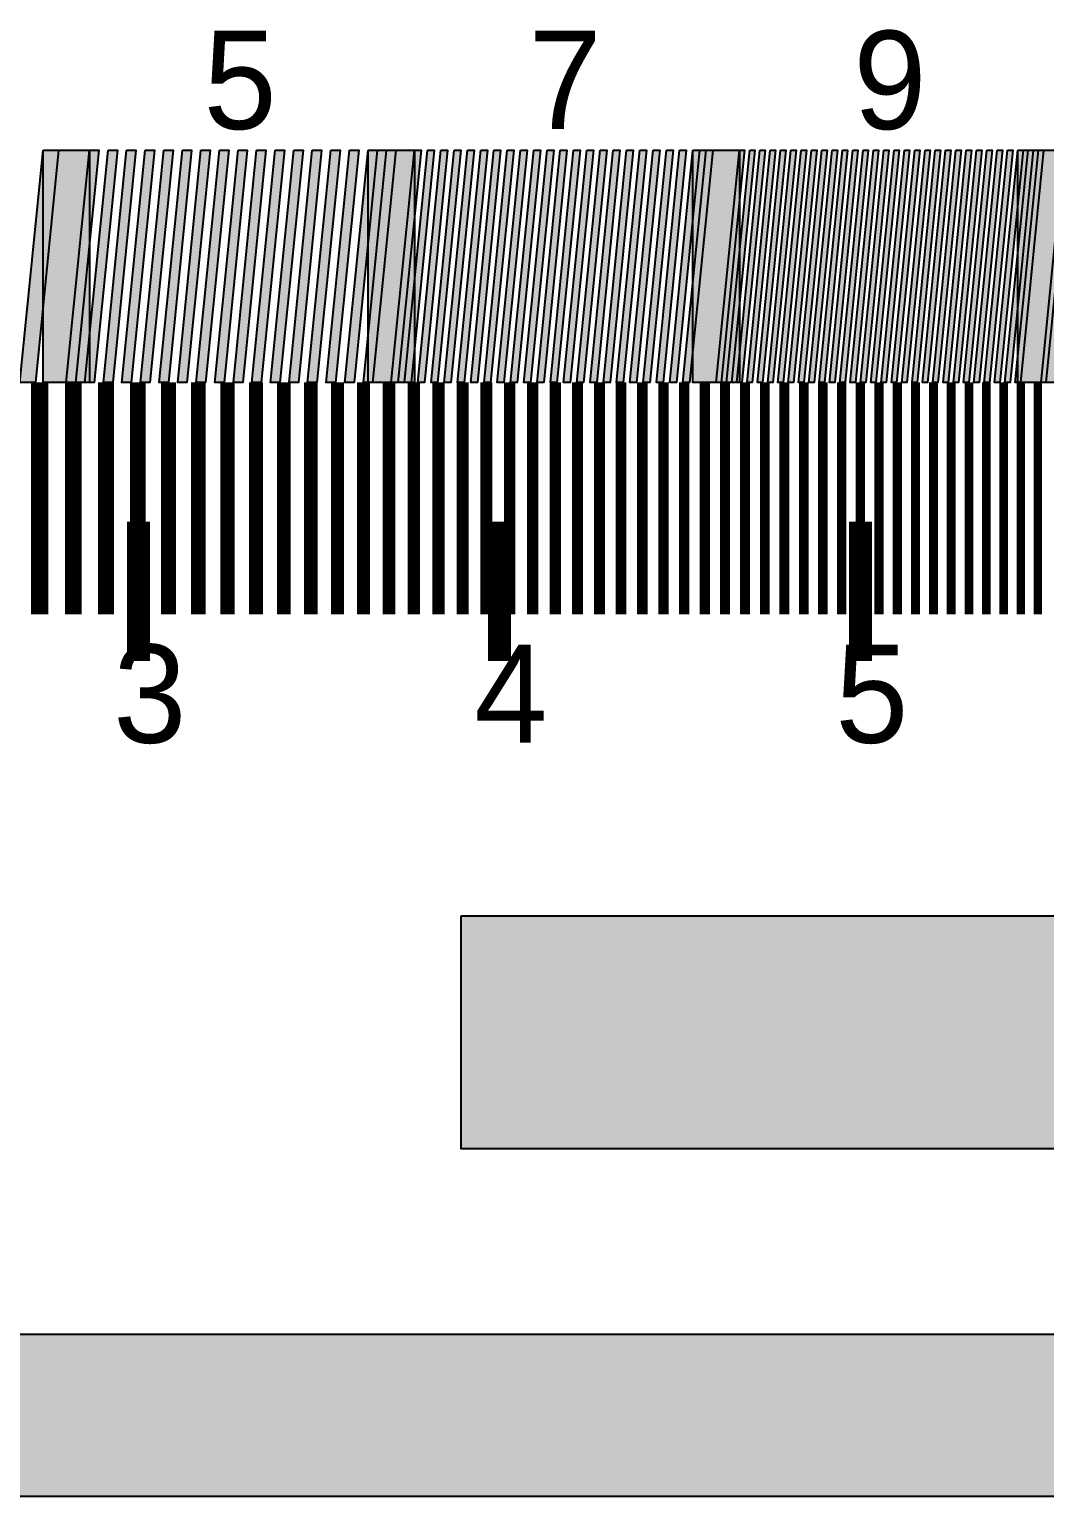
# Model space of a CAD drawing. Header units: millimetres. Extents: x 39 to 1543, y 52 to 919.
# Drawn here: x 616.8 to 791.7, y 52.2 to 305.1 of the extents above; entities that cross this region are included whole.
import ezdxf

# ---------------------------------------------------------------- set-up
doc = ezdxf.new("R2010")
doc.units = ezdxf.units.MM
for name, color, linetype in [('FRAME', 7, 'Continuous'), ('LABELS', 7, 'Continuous'), ('PERIPHERY', 7, 'Continuous')]:
    doc.layers.add(name, color=color, linetype=linetype)

msp = doc.modelspace()

# ---------------------------------------------------------------- hatches: boundary and pattern name
at = {"layer": 'FRAME', "true_color": 0x000000}
h = msp.add_hatch(color=7, dxfattribs=at)
h.dxf.hatch_style = 1
h.paths.add_polyline_path([(39.12, 80.25), (1543.12, 80.25), (1543.12, 52.25), (39.12, 52.25), (39.12, 80.25)])
at = {"layer": 'PERIPHERY', "true_color": 0x000000}
h = msp.add_hatch(color=7, dxfattribs=at)
h.dxf.hatch_style = 1
h.paths.add_polyline_path([(619.12, 284.25), (621.79, 284.25), (617.79, 244.25), (615.12, 244.25), (619.12, 284.25)])
h = msp.add_hatch(color=7, dxfattribs=at)
h.dxf.hatch_style = 1
h.paths.add_polyline_path([(619.12, 284.25), (627.12, 284.25), (627.12, 244.25), (619.12, 244.25), (619.12, 284.25)])
h = msp.add_hatch(color=7, dxfattribs=at)
h.dxf.hatch_style = 1
h.paths.add_polyline_path([(627.12, 284.25), (628.72, 284.25), (624.72, 244.25), (623.12, 244.25), (627.12, 284.25)])
h = msp.add_hatch(color=7, dxfattribs=at)
h.dxf.hatch_style = 1
h.paths.add_polyline_path([(630.32, 284.25), (631.92, 284.25), (627.92, 244.25), (626.32, 244.25), (630.32, 284.25)])
h = msp.add_hatch(color=7, dxfattribs=at)
h.dxf.hatch_style = 1
h.paths.add_polyline_path([(633.52, 284.25), (635.12, 284.25), (631.12, 244.25), (629.52, 244.25), (633.52, 284.25)])
h = msp.add_hatch(color=7, dxfattribs=at)
h.dxf.hatch_style = 1
h.paths.add_polyline_path([(636.72, 284.25), (638.32, 284.25), (634.32, 244.25), (632.72, 244.25), (636.72, 284.25)])
h = msp.add_hatch(color=7, dxfattribs=at)
h.dxf.hatch_style = 1
h.paths.add_polyline_path([(639.92, 284.25), (641.52, 284.25), (637.52, 244.25), (635.92, 244.25), (639.92, 284.25)])
h = msp.add_hatch(color=7, dxfattribs=at)
h.dxf.hatch_style = 1
h.paths.add_polyline_path([(643.12, 284.25), (644.72, 284.25), (640.72, 244.25), (639.12, 244.25), (643.12, 284.25)])
h = msp.add_hatch(color=7, dxfattribs=at)
h.dxf.hatch_style = 1
h.paths.add_polyline_path([(646.32, 284.25), (647.92, 284.25), (643.92, 244.25), (642.32, 244.25), (646.32, 284.25)])
h = msp.add_hatch(color=7, dxfattribs=at)
h.dxf.hatch_style = 1
h.paths.add_polyline_path([(649.52, 284.25), (651.12, 284.25), (647.12, 244.25), (645.52, 244.25), (649.52, 284.25)])
h = msp.add_hatch(color=7, dxfattribs=at)
h.dxf.hatch_style = 1
h.paths.add_polyline_path([(652.72, 284.25), (654.32, 284.25), (650.32, 244.25), (648.72, 244.25), (652.72, 284.25)])
h = msp.add_hatch(color=7, dxfattribs=at)
h.dxf.hatch_style = 1
h.paths.add_polyline_path([(655.92, 284.25), (657.52, 284.25), (653.52, 244.25), (651.92, 244.25), (655.92, 284.25)])
h = msp.add_hatch(color=7, dxfattribs=at)
h.dxf.hatch_style = 1
h.paths.add_polyline_path([(659.12, 284.25), (660.72, 284.25), (656.72, 244.25), (655.12, 244.25), (659.12, 284.25)])
h = msp.add_hatch(color=7, dxfattribs=at)
h.dxf.hatch_style = 1
h.paths.add_polyline_path([(662.32, 284.25), (663.92, 284.25), (659.92, 244.25), (658.32, 244.25), (662.32, 284.25)])
h = msp.add_hatch(color=7, dxfattribs=at)
h.dxf.hatch_style = 1
h.paths.add_polyline_path([(665.52, 284.25), (667.12, 284.25), (663.12, 244.25), (661.52, 244.25), (665.52, 284.25)])
h = msp.add_hatch(color=7, dxfattribs=at)
h.dxf.hatch_style = 1
h.paths.add_polyline_path([(668.72, 284.25), (670.32, 284.25), (666.32, 244.25), (664.72, 244.25), (668.72, 284.25)])
h = msp.add_hatch(color=7, dxfattribs=at)
h.dxf.hatch_style = 1
h.paths.add_polyline_path([(671.92, 284.25), (673.52, 284.25), (669.52, 244.25), (667.92, 244.25), (671.92, 284.25)])
h = msp.add_hatch(color=7, dxfattribs=at)
h.dxf.hatch_style = 1
h.paths.add_polyline_path([(675.12, 284.25), (676.72, 284.25), (672.72, 244.25), (671.12, 244.25), (675.12, 284.25)])
h = msp.add_hatch(color=7, dxfattribs=at)
h.dxf.hatch_style = 1
h.paths.add_polyline_path([(678.32, 284.25), (679.92, 284.25), (675.92, 244.25), (674.32, 244.25), (678.32, 284.25)])
h = msp.add_hatch(color=7, dxfattribs=at)
h.dxf.hatch_style = 1
h.paths.add_polyline_path([(675.12, 284.25), (683.12, 284.25), (683.12, 244.25), (675.12, 244.25), (675.12, 284.25)])
h = msp.add_hatch(color=7, dxfattribs=at)
h.dxf.hatch_style = 1
h.paths.add_polyline_path([(683.12, 284.25), (684.26, 284.25), (680.26, 244.25), (679.12, 244.25), (683.12, 284.25)])
h = msp.add_hatch(color=7, dxfattribs=at)
h.dxf.hatch_style = 1
h.paths.add_polyline_path([(685.4, 284.25), (686.55, 284.25), (682.55, 244.25), (681.4, 244.25), (685.4, 284.25)])
h = msp.add_hatch(color=7, dxfattribs=at)
h.dxf.hatch_style = 1
h.paths.add_polyline_path([(687.69, 284.25), (688.83, 284.25), (684.83, 244.25), (683.69, 244.25), (687.69, 284.25)])
h = msp.add_hatch(color=7, dxfattribs=at)
h.dxf.hatch_style = 1
h.paths.add_polyline_path([(689.98, 284.25), (691.12, 284.25), (687.12, 244.25), (685.98, 244.25), (689.98, 284.25)])
h = msp.add_hatch(color=7, dxfattribs=at)
h.dxf.hatch_style = 1
h.paths.add_polyline_path([(692.26, 284.25), (693.41, 284.25), (689.41, 244.25), (688.26, 244.25), (692.26, 284.25)])
h = msp.add_hatch(color=7, dxfattribs=at)
h.dxf.hatch_style = 1
h.paths.add_polyline_path([(694.55, 284.25), (695.69, 284.25), (691.69, 244.25), (690.55, 244.25), (694.55, 284.25)])
h = msp.add_hatch(color=7, dxfattribs=at)
h.dxf.hatch_style = 1
h.paths.add_polyline_path([(696.83, 284.25), (697.98, 284.25), (693.98, 244.25), (692.83, 244.25), (696.83, 284.25)])
h = msp.add_hatch(color=7, dxfattribs=at)
h.dxf.hatch_style = 1
h.paths.add_polyline_path([(699.12, 284.25), (700.26, 284.25), (696.26, 244.25), (695.12, 244.25), (699.12, 284.25)])
h = msp.add_hatch(color=7, dxfattribs=at)
h.dxf.hatch_style = 1
h.paths.add_polyline_path([(701.41, 284.25), (702.55, 284.25), (698.55, 244.25), (697.4, 244.25), (701.41, 284.25)])
h = msp.add_hatch(color=7, dxfattribs=at)
h.dxf.hatch_style = 1
h.paths.add_polyline_path([(703.69, 284.25), (704.83, 284.25), (700.83, 244.25), (699.69, 244.25), (703.69, 284.25)])
h = msp.add_hatch(color=7, dxfattribs=at)
h.dxf.hatch_style = 1
h.paths.add_polyline_path([(705.97, 284.25), (707.12, 284.25), (703.12, 244.25), (701.98, 244.25), (705.97, 284.25)])
h = msp.add_hatch(color=7, dxfattribs=at)
h.dxf.hatch_style = 1
h.paths.add_polyline_path([(708.26, 284.25), (709.4, 284.25), (705.4, 244.25), (704.26, 244.25), (708.26, 284.25)])
h = msp.add_hatch(color=7, dxfattribs=at)
h.dxf.hatch_style = 1
h.paths.add_polyline_path([(710.55, 284.25), (711.69, 284.25), (707.69, 244.25), (706.55, 244.25), (710.55, 284.25)])
h = msp.add_hatch(color=7, dxfattribs=at)
h.dxf.hatch_style = 1
h.paths.add_polyline_path([(712.83, 284.25), (713.98, 284.25), (709.98, 244.25), (708.83, 244.25), (712.83, 284.25)])
h = msp.add_hatch(color=7, dxfattribs=at)
h.dxf.hatch_style = 1
h.paths.add_polyline_path([(715.12, 284.25), (716.26, 284.25), (712.26, 244.25), (711.12, 244.25), (715.12, 284.25)])
h = msp.add_hatch(color=7, dxfattribs=at)
h.dxf.hatch_style = 1
h.paths.add_polyline_path([(717.4, 284.25), (718.55, 284.25), (714.55, 244.25), (713.4, 244.25), (717.4, 284.25)])
h = msp.add_hatch(color=7, dxfattribs=at)
h.dxf.hatch_style = 1
h.paths.add_polyline_path([(719.69, 284.25), (720.83, 284.25), (716.83, 244.25), (715.69, 244.25), (719.69, 284.25)])
h = msp.add_hatch(color=7, dxfattribs=at)
h.dxf.hatch_style = 1
h.paths.add_polyline_path([(721.97, 284.25), (723.12, 284.25), (719.12, 244.25), (717.97, 244.25), (721.97, 284.25)])
h = msp.add_hatch(color=7, dxfattribs=at)
h.dxf.hatch_style = 1
h.paths.add_polyline_path([(724.26, 284.25), (725.4, 284.25), (721.4, 244.25), (720.26, 244.25), (724.26, 284.25)])
h = msp.add_hatch(color=7, dxfattribs=at)
h.dxf.hatch_style = 1
h.paths.add_polyline_path([(726.55, 284.25), (727.69, 284.25), (723.69, 244.25), (722.55, 244.25), (726.55, 284.25)])
h = msp.add_hatch(color=7, dxfattribs=at)
h.dxf.hatch_style = 1
h.paths.add_polyline_path([(728.83, 284.25), (729.98, 284.25), (725.98, 244.25), (724.83, 244.25), (728.83, 284.25)])
h = msp.add_hatch(color=7, dxfattribs=at)
h.dxf.hatch_style = 1
h.paths.add_polyline_path([(731.12, 284.25), (732.26, 284.25), (728.26, 244.25), (727.12, 244.25), (731.12, 284.25)])
h = msp.add_hatch(color=7, dxfattribs=at)
h.dxf.hatch_style = 1
h.paths.add_polyline_path([(733.4, 284.25), (734.55, 284.25), (730.55, 244.25), (729.4, 244.25), (733.4, 284.25)])
h = msp.add_hatch(color=7, dxfattribs=at)
h.dxf.hatch_style = 1
h.paths.add_polyline_path([(731.12, 284.25), (739.12, 284.25), (739.12, 244.25), (731.12, 244.25), (731.12, 284.25)])
h = msp.add_hatch(color=7, dxfattribs=at)
h.dxf.hatch_style = 1
h.paths.add_polyline_path([(739.12, 284.25), (740.01, 284.25), (736.01, 244.25), (735.12, 244.25), (739.12, 284.25)])
h = msp.add_hatch(color=7, dxfattribs=at)
h.dxf.hatch_style = 1
h.paths.add_polyline_path([(740.9, 284.25), (741.79, 284.25), (737.79, 244.25), (736.9, 244.25), (740.9, 284.25)])
h = msp.add_hatch(color=7, dxfattribs=at)
h.dxf.hatch_style = 1
h.paths.add_polyline_path([(742.67, 284.25), (743.56, 284.25), (739.56, 244.25), (738.68, 244.25), (742.67, 284.25)])
h = msp.add_hatch(color=7, dxfattribs=at)
h.dxf.hatch_style = 1
h.paths.add_polyline_path([(744.45, 284.25), (745.34, 284.25), (741.34, 244.25), (740.45, 244.25), (744.45, 284.25)])
h = msp.add_hatch(color=7, dxfattribs=at)
h.dxf.hatch_style = 1
h.paths.add_polyline_path([(746.23, 284.25), (747.12, 284.25), (743.12, 244.25), (742.23, 244.25), (746.23, 284.25)])
h = msp.add_hatch(color=7, dxfattribs=at)
h.dxf.hatch_style = 1
h.paths.add_polyline_path([(748.01, 284.25), (748.9, 284.25), (744.9, 244.25), (744.01, 244.25), (748.01, 284.25)])
h = msp.add_hatch(color=7, dxfattribs=at)
h.dxf.hatch_style = 1
h.paths.add_polyline_path([(749.79, 284.25), (750.67, 284.25), (746.67, 244.25), (745.78, 244.25), (749.79, 284.25)])
h = msp.add_hatch(color=7, dxfattribs=at)
h.dxf.hatch_style = 1
h.paths.add_polyline_path([(751.56, 284.25), (752.45, 284.25), (748.45, 244.25), (747.56, 244.25), (751.56, 284.25)])
h = msp.add_hatch(color=7, dxfattribs=at)
h.dxf.hatch_style = 1
h.paths.add_polyline_path([(753.34, 284.25), (754.23, 284.25), (750.23, 244.25), (749.34, 244.25), (753.34, 284.25)])
h = msp.add_hatch(color=7, dxfattribs=at)
h.dxf.hatch_style = 1
h.paths.add_polyline_path([(755.12, 284.25), (756.01, 284.25), (752.01, 244.25), (751.12, 244.25), (755.12, 284.25)])
h = msp.add_hatch(color=7, dxfattribs=at)
h.dxf.hatch_style = 1
h.paths.add_polyline_path([(756.9, 284.25), (757.78, 284.25), (753.78, 244.25), (752.9, 244.25), (756.9, 284.25)])
h = msp.add_hatch(color=7, dxfattribs=at)
h.dxf.hatch_style = 1
h.paths.add_polyline_path([(758.67, 284.25), (759.56, 284.25), (755.56, 244.25), (754.67, 244.25), (758.67, 284.25)])
h = msp.add_hatch(color=7, dxfattribs=at)
h.dxf.hatch_style = 1
h.paths.add_polyline_path([(760.45, 284.25), (761.34, 284.25), (757.34, 244.25), (756.45, 244.25), (760.45, 284.25)])
h = msp.add_hatch(color=7, dxfattribs=at)
h.dxf.hatch_style = 1
h.paths.add_polyline_path([(762.23, 284.25), (763.12, 284.25), (759.12, 244.25), (758.23, 244.25), (762.23, 284.25)])
h = msp.add_hatch(color=7, dxfattribs=at)
h.dxf.hatch_style = 1
h.paths.add_polyline_path([(764.01, 284.25), (764.89, 284.25), (760.9, 244.25), (760.01, 244.25), (764.01, 284.25)])
h = msp.add_hatch(color=7, dxfattribs=at)
h.dxf.hatch_style = 1
h.paths.add_polyline_path([(765.78, 284.25), (766.67, 284.25), (762.67, 244.25), (761.78, 244.25), (765.78, 284.25)])
h = msp.add_hatch(color=7, dxfattribs=at)
h.dxf.hatch_style = 1
h.paths.add_polyline_path([(767.56, 284.25), (768.45, 284.25), (764.45, 244.25), (763.56, 244.25), (767.56, 284.25)])
h = msp.add_hatch(color=7, dxfattribs=at)
h.dxf.hatch_style = 1
h.paths.add_polyline_path([(769.34, 284.25), (770.23, 284.25), (766.23, 244.25), (765.34, 244.25), (769.34, 284.25)])
h = msp.add_hatch(color=7, dxfattribs=at)
h.dxf.hatch_style = 1
h.paths.add_polyline_path([(771.12, 284.25), (772, 284.25), (768.01, 244.25), (767.12, 244.25), (771.12, 284.25)])
h = msp.add_hatch(color=7, dxfattribs=at)
h.dxf.hatch_style = 1
h.paths.add_polyline_path([(772.89, 284.25), (773.78, 284.25), (769.78, 244.25), (768.89, 244.25), (772.89, 284.25)])
h = msp.add_hatch(color=7, dxfattribs=at)
h.dxf.hatch_style = 1
h.paths.add_polyline_path([(774.67, 284.25), (775.56, 284.25), (771.56, 244.25), (770.67, 244.25), (774.67, 284.25)])
h = msp.add_hatch(color=7, dxfattribs=at)
h.dxf.hatch_style = 1
h.paths.add_polyline_path([(776.45, 284.25), (777.34, 284.25), (773.34, 244.25), (772.45, 244.25), (776.45, 284.25)])
h = msp.add_hatch(color=7, dxfattribs=at)
h.dxf.hatch_style = 1
h.paths.add_polyline_path([(778.23, 284.25), (779.12, 284.25), (775.12, 244.25), (774.23, 244.25), (778.23, 284.25)])
h = msp.add_hatch(color=7, dxfattribs=at)
h.dxf.hatch_style = 1
h.paths.add_polyline_path([(780, 284.25), (780.89, 284.25), (776.9, 244.25), (776.01, 244.25), (780, 284.25)])
h = msp.add_hatch(color=7, dxfattribs=at)
h.dxf.hatch_style = 1
h.paths.add_polyline_path([(781.78, 284.25), (782.67, 284.25), (778.67, 244.25), (777.78, 244.25), (781.78, 284.25)])
h = msp.add_hatch(color=7, dxfattribs=at)
h.dxf.hatch_style = 1
h.paths.add_polyline_path([(783.56, 284.25), (784.45, 284.25), (780.45, 244.25), (779.56, 244.25), (783.56, 284.25)])
h = msp.add_hatch(color=7, dxfattribs=at)
h.dxf.hatch_style = 1
h.paths.add_polyline_path([(785.34, 284.25), (786.23, 284.25), (782.23, 244.25), (781.34, 244.25), (785.34, 284.25)])
h = msp.add_hatch(color=7, dxfattribs=at)
h.dxf.hatch_style = 1
h.paths.add_polyline_path([(787.11, 284.25), (788.01, 284.25), (784, 244.25), (783.12, 244.25), (787.11, 284.25)])
h = msp.add_hatch(color=7, dxfattribs=at)
h.dxf.hatch_style = 1
h.paths.add_polyline_path([(788.89, 284.25), (789.78, 284.25), (785.78, 244.25), (784.89, 244.25), (788.89, 284.25)])
h = msp.add_hatch(color=7, dxfattribs=at)
h.dxf.hatch_style = 1
h.paths.add_polyline_path([(790.67, 284.25), (791.56, 284.25), (787.56, 244.25), (786.67, 244.25), (790.67, 284.25)])
h = msp.add_hatch(color=7, dxfattribs=at)
h.dxf.hatch_style = 1
h.paths.add_polyline_path([(787.12, 284.25), (795.12, 284.25), (795.12, 244.25), (787.12, 244.25), (787.12, 284.25)])
h = msp.add_hatch(color=7, dxfattribs=at)
h.dxf.hatch_style = 1
h.paths.add_polyline_path([(795.12, 284.25), (795.92, 284.25), (791.92, 244.25), (791.12, 244.25), (795.12, 284.25)])
h = msp.add_hatch(color=7, dxfattribs=at)
h.dxf.hatch_style = 1
h.paths.add_polyline_path([(691.12, 152.25), (691.12, 112.25), (811.12, 112.25), (811.12, 152.25), (691.12, 152.25)])

# ---------------------------------------------------------------- linework, layer by layer
at = {"layer": 'FRAME', "color": 250}
msp.add_lwpolyline([(39.12, 80.25), (1543.12, 80.25), (1543.12, 52.25), (39.12, 52.25), (39.12, 80.25)], close=True, dxfattribs=at)
at = {"layer": 'FRAME', "color": 250, "true_color": 0x000000}
for points in [[(39.12, 80.25), (39.12, 52.25), (1543.12, 52.25)], [(1543.12, 52.25), (1543.12, 80.25), (39.12, 80.25)]]:
    msp.add_solid(points, dxfattribs=at)
at = {"layer": 'PERIPHERY', "color": 250}
for points in [[(619.12, 284.25), (621.79, 284.25), (617.79, 244.25), (615.12, 244.25), (619.12, 284.25)], [(619.12, 284.25), (627.12, 284.25), (627.12, 244.25), (619.12, 244.25), (619.12, 284.25)], [(627.12, 284.25), (628.72, 284.25), (624.72, 244.25), (623.12, 244.25), (627.12, 284.25)], [(630.32, 284.25), (631.92, 284.25), (627.92, 244.25), (626.32, 244.25), (630.32, 284.25)], [(633.52, 284.25), (635.12, 284.25), (631.12, 244.25), (629.52, 244.25), (633.52, 284.25)], [(636.72, 284.25), (638.32, 284.25), (634.32, 244.25), (632.72, 244.25), (636.72, 284.25)], [(639.92, 284.25), (641.52, 284.25), (637.52, 244.25), (635.92, 244.25), (639.92, 284.25)], [(643.12, 284.25), (644.72, 284.25), (640.72, 244.25), (639.12, 244.25), (643.12, 284.25)], [(646.32, 284.25), (647.92, 284.25), (643.92, 244.25), (642.32, 244.25), (646.32, 284.25)], [(649.52, 284.25), (651.12, 284.25), (647.12, 244.25), (645.52, 244.25), (649.52, 284.25)], [(652.72, 284.25), (654.32, 284.25), (650.32, 244.25), (648.72, 244.25), (652.72, 284.25)], [(655.92, 284.25), (657.52, 284.25), (653.52, 244.25), (651.92, 244.25), (655.92, 284.25)], [(659.12, 284.25), (660.72, 284.25), (656.72, 244.25), (655.12, 244.25), (659.12, 284.25)], [(662.32, 284.25), (663.92, 284.25), (659.92, 244.25), (658.32, 244.25), (662.32, 284.25)], [(665.52, 284.25), (667.12, 284.25), (663.12, 244.25), (661.52, 244.25), (665.52, 284.25)], [(668.72, 284.25), (670.32, 284.25), (666.32, 244.25), (664.72, 244.25), (668.72, 284.25)], [(671.92, 284.25), (673.52, 284.25), (669.52, 244.25), (667.92, 244.25), (671.92, 284.25)], [(675.12, 284.25), (676.72, 284.25), (672.72, 244.25), (671.12, 244.25), (675.12, 284.25)], [(678.32, 284.25), (679.92, 284.25), (675.92, 244.25), (674.32, 244.25), (678.32, 284.25)], [(675.12, 284.25), (683.12, 284.25), (683.12, 244.25), (675.12, 244.25), (675.12, 284.25)], [(683.12, 284.25), (684.26, 284.25), (680.26, 244.25), (679.12, 244.25), (683.12, 284.25)], [(685.4, 284.25), (686.55, 284.25), (682.55, 244.25), (681.4, 244.25), (685.4, 284.25)], [(687.69, 284.25), (688.83, 284.25), (684.83, 244.25), (683.69, 244.25), (687.69, 284.25)], [(689.98, 284.25), (691.12, 284.25), (687.12, 244.25), (685.98, 244.25), (689.98, 284.25)], [(692.26, 284.25), (693.41, 284.25), (689.41, 244.25), (688.26, 244.25), (692.26, 284.25)], [(694.55, 284.25), (695.69, 284.25), (691.69, 244.25), (690.55, 244.25), (694.55, 284.25)], [(696.83, 284.25), (697.98, 284.25), (693.98, 244.25), (692.83, 244.25), (696.83, 284.25)], [(699.12, 284.25), (700.26, 284.25), (696.26, 244.25), (695.12, 244.25), (699.12, 284.25)], [(701.41, 284.25), (702.55, 284.25), (698.55, 244.25), (697.4, 244.25), (701.41, 284.25)], [(703.69, 284.25), (704.83, 284.25), (700.83, 244.25), (699.69, 244.25), (703.69, 284.25)], [(705.97, 284.25), (707.12, 284.25), (703.12, 244.25), (701.98, 244.25), (705.97, 284.25)], [(708.26, 284.25), (709.4, 284.25), (705.4, 244.25), (704.26, 244.25), (708.26, 284.25)], [(710.55, 284.25), (711.69, 284.25), (707.69, 244.25), (706.55, 244.25), (710.55, 284.25)], [(712.83, 284.25), (713.98, 284.25), (709.98, 244.25), (708.83, 244.25), (712.83, 284.25)], [(715.12, 284.25), (716.26, 284.25), (712.26, 244.25), (711.12, 244.25), (715.12, 284.25)], [(717.4, 284.25), (718.55, 284.25), (714.55, 244.25), (713.4, 244.25), (717.4, 284.25)], [(719.69, 284.25), (720.83, 284.25), (716.83, 244.25), (715.69, 244.25), (719.69, 284.25)], [(721.97, 284.25), (723.12, 284.25), (719.12, 244.25), (717.97, 244.25), (721.97, 284.25)], [(724.26, 284.25), (725.4, 284.25), (721.4, 244.25), (720.26, 244.25), (724.26, 284.25)], [(726.55, 284.25), (727.69, 284.25), (723.69, 244.25), (722.55, 244.25), (726.55, 284.25)], [(728.83, 284.25), (729.98, 284.25), (725.98, 244.25), (724.83, 244.25), (728.83, 284.25)], [(731.12, 284.25), (732.26, 284.25), (728.26, 244.25), (727.12, 244.25), (731.12, 284.25)], [(733.4, 284.25), (734.55, 284.25), (730.55, 244.25), (729.4, 244.25), (733.4, 284.25)], [(731.12, 284.25), (739.12, 284.25), (739.12, 244.25), (731.12, 244.25), (731.12, 284.25)], [(739.12, 284.25), (740.01, 284.25), (736.01, 244.25), (735.12, 244.25), (739.12, 284.25)], [(740.9, 284.25), (741.79, 284.25), (737.79, 244.25), (736.9, 244.25), (740.9, 284.25)], [(742.67, 284.25), (743.56, 284.25), (739.56, 244.25), (738.68, 244.25), (742.67, 284.25)], [(744.45, 284.25), (745.34, 284.25), (741.34, 244.25), (740.45, 244.25), (744.45, 284.25)], [(746.23, 284.25), (747.12, 284.25), (743.12, 244.25), (742.23, 244.25), (746.23, 284.25)], [(748.01, 284.25), (748.9, 284.25), (744.9, 244.25), (744.01, 244.25), (748.01, 284.25)], [(749.79, 284.25), (750.67, 284.25), (746.67, 244.25), (745.78, 244.25), (749.79, 284.25)], [(751.56, 284.25), (752.45, 284.25), (748.45, 244.25), (747.56, 244.25), (751.56, 284.25)], [(753.34, 284.25), (754.23, 284.25), (750.23, 244.25), (749.34, 244.25), (753.34, 284.25)], [(755.12, 284.25), (756.01, 284.25), (752.01, 244.25), (751.12, 244.25), (755.12, 284.25)], [(756.9, 284.25), (757.78, 284.25), (753.78, 244.25), (752.9, 244.25), (756.9, 284.25)], [(758.67, 284.25), (759.56, 284.25), (755.56, 244.25), (754.67, 244.25), (758.67, 284.25)], [(760.45, 284.25), (761.34, 284.25), (757.34, 244.25), (756.45, 244.25), (760.45, 284.25)], [(762.23, 284.25), (763.12, 284.25), (759.12, 244.25), (758.23, 244.25), (762.23, 284.25)], [(764.01, 284.25), (764.89, 284.25), (760.9, 244.25), (760.01, 244.25), (764.01, 284.25)], [(765.78, 284.25), (766.67, 284.25), (762.67, 244.25), (761.78, 244.25), (765.78, 284.25)], [(767.56, 284.25), (768.45, 284.25), (764.45, 244.25), (763.56, 244.25), (767.56, 284.25)], [(769.34, 284.25), (770.23, 284.25), (766.23, 244.25), (765.34, 244.25), (769.34, 284.25)], [(771.12, 284.25), (772, 284.25), (768.01, 244.25), (767.12, 244.25), (771.12, 284.25)], [(772.89, 284.25), (773.78, 284.25), (769.78, 244.25), (768.89, 244.25), (772.89, 284.25)], [(774.67, 284.25), (775.56, 284.25), (771.56, 244.25), (770.67, 244.25), (774.67, 284.25)], [(776.45, 284.25), (777.34, 284.25), (773.34, 244.25), (772.45, 244.25), (776.45, 284.25)], [(778.23, 284.25), (779.12, 284.25), (775.12, 244.25), (774.23, 244.25), (778.23, 284.25)], [(780, 284.25), (780.89, 284.25), (776.9, 244.25), (776.01, 244.25), (780, 284.25)], [(781.78, 284.25), (782.67, 284.25), (778.67, 244.25), (777.78, 244.25), (781.78, 284.25)], [(783.56, 284.25), (784.45, 284.25), (780.45, 244.25), (779.56, 244.25), (783.56, 284.25)], [(785.34, 284.25), (786.23, 284.25), (782.23, 244.25), (781.34, 244.25), (785.34, 284.25)], [(787.11, 284.25), (788.01, 284.25), (784, 244.25), (783.12, 244.25), (787.11, 284.25)], [(788.89, 284.25), (789.78, 284.25), (785.78, 244.25), (784.89, 244.25), (788.89, 284.25)], [(790.67, 284.25), (791.56, 284.25), (787.56, 244.25), (786.67, 244.25), (790.67, 284.25)], [(787.12, 284.25), (795.12, 284.25), (795.12, 244.25), (787.12, 244.25), (787.12, 284.25)], [(795.12, 284.25), (795.92, 284.25), (791.92, 244.25), (791.12, 244.25), (795.12, 284.25)], [(691.12, 152.25), (691.12, 112.25), (811.12, 112.25), (811.12, 152.25), (691.12, 152.25)]]:
    msp.add_lwpolyline(points, close=True, dxfattribs=at)
at = {"layer": 'PERIPHERY', "color": 250, "lineweight": 35}
for points, const_width in [([(618.53, 244.25), (618.53, 204.25)], 2.96), ([(624.35, 244.25), (624.35, 204.25)], 2.86), ([(629.98, 244.25), (629.98, 204.25)], 2.77), ([(635.43, 244.25), (635.43, 204.25)], 2.69), ([(640.73, 244.25), (640.73, 204.25)], 2.61), ([(645.89, 244.25), (645.89, 204.25)], 2.54), ([(650.91, 244.25), (650.91, 204.25)], 2.48), ([(655.81, 244.25), (655.81, 204.25)], 2.42), ([(660.59, 244.25), (660.59, 204.25)], 2.36), ([(665.27, 244.25), (665.27, 204.25)], 2.31), ([(669.85, 244.25), (669.85, 204.25)], 2.26), ([(674.33, 244.25), (674.33, 204.25)], 2.22), ([(678.73, 244.25), (678.73, 204.25)], 2.18), ([(683.04, 244.25), (683.04, 204.25)], 2.14), ([(687.27, 244.25), (687.27, 204.25)], 2.1), ([(691.43, 244.25), (691.43, 204.25)], 2.06), ([(695.52, 244.25), (695.52, 204.25)], 2.03), ([(699.54, 244.25), (699.54, 204.25)], 1.99), ([(703.49, 244.25), (703.49, 204.25)], 1.96), ([(707.39, 244.25), (707.39, 204.25)], 1.93), ([(711.23, 244.25), (711.23, 204.25)], 1.9), ([(715.01, 244.25), (715.01, 204.25)], 1.88), ([(718.74, 244.25), (718.74, 204.25)], 1.85), ([(722.41, 244.25), (722.41, 204.25)], 1.83), ([(726.04, 244.25), (726.04, 204.25)], 1.8), ([(729.62, 244.25), (729.62, 204.25)], 1.78), ([(733.16, 244.25), (733.16, 204.25)], 1.76), ([(736.65, 244.25), (736.65, 204.25)], 1.74), ([(740.1, 244.25), (740.1, 204.25)], 1.71), ([(743.51, 244.25), (743.51, 204.25)], 1.69), ([(746.88, 244.25), (746.88, 204.25)], 1.68), ([(750.21, 244.25), (750.21, 204.25)], 1.66), ([(753.5, 244.25), (753.5, 204.25)], 1.64), ([(756.76, 244.25), (756.76, 204.25)], 1.62), ([(759.99, 244.25), (759.99, 204.25)], 1.6), ([(763.18, 244.25), (763.18, 204.25)], 1.59), ([(766.34, 244.25), (766.34, 204.25)], 1.57), ([(769.47, 244.25), (769.47, 204.25)], 1.56), ([(772.57, 244.25), (772.57, 204.25)], 1.54), ([(775.64, 244.25), (775.64, 204.25)], 1.53), ([(778.68, 244.25), (778.68, 204.25)], 1.51), ([(781.69, 244.25), (781.69, 204.25)], 1.5), ([(784.67, 244.25), (784.67, 204.25)], 1.49), ([(787.63, 244.25), (787.63, 204.25)], 1.47), ([(790.56, 244.25), (790.56, 204.25)], 1.46), ([(635.56, 220.25), (635.56, 196.25)], 4), ([(697.79, 220.25), (697.79, 196.25)], 4), ([(760.01, 220.25), (760.01, 196.25)], 4)]:
    msp.add_lwpolyline(points, dxfattribs=dict(at, const_width=const_width))
at = {"layer": 'PERIPHERY', "color": 250, "true_color": 0x000000}
for points in [[(619.12, 284.25), (615.12, 244.25), (617.79, 244.25)], [(617.79, 244.25), (621.79, 284.25), (619.12, 284.25)], [(619.12, 284.25), (619.12, 244.25), (627.12, 244.25)], [(627.12, 244.25), (627.12, 284.25), (619.12, 284.25)], [(627.12, 284.25), (623.12, 244.25), (624.72, 244.25)], [(624.72, 244.25), (628.72, 284.25), (627.12, 284.25)], [(630.32, 284.25), (626.32, 244.25), (627.92, 244.25)], [(627.92, 244.25), (631.92, 284.25), (630.32, 284.25)], [(633.52, 284.25), (629.52, 244.25), (631.12, 244.25)], [(631.12, 244.25), (635.12, 284.25), (633.52, 284.25)], [(636.72, 284.25), (632.72, 244.25), (634.32, 244.25)], [(634.32, 244.25), (638.32, 284.25), (636.72, 284.25)], [(639.92, 284.25), (635.92, 244.25), (637.52, 244.25)], [(637.52, 244.25), (641.52, 284.25), (639.92, 284.25)], [(643.12, 284.25), (639.12, 244.25), (640.72, 244.25)], [(640.72, 244.25), (644.72, 284.25), (643.12, 284.25)], [(646.32, 284.25), (642.32, 244.25), (643.92, 244.25)], [(643.92, 244.25), (647.92, 284.25), (646.32, 284.25)], [(649.52, 284.25), (645.52, 244.25), (647.12, 244.25)], [(647.12, 244.25), (651.12, 284.25), (649.52, 284.25)], [(652.72, 284.25), (648.72, 244.25), (650.32, 244.25)], [(650.32, 244.25), (654.32, 284.25), (652.72, 284.25)], [(655.92, 284.25), (651.92, 244.25), (653.52, 244.25)], [(653.52, 244.25), (657.52, 284.25), (655.92, 284.25)], [(659.12, 284.25), (655.12, 244.25), (656.72, 244.25)], [(656.72, 244.25), (660.72, 284.25), (659.12, 284.25)], [(662.32, 284.25), (658.32, 244.25), (659.92, 244.25)], [(659.92, 244.25), (663.92, 284.25), (662.32, 284.25)], [(665.52, 284.25), (661.52, 244.25), (663.12, 244.25)], [(663.12, 244.25), (667.12, 284.25), (665.52, 284.25)], [(668.72, 284.25), (664.72, 244.25), (666.32, 244.25)], [(666.32, 244.25), (670.32, 284.25), (668.72, 284.25)], [(671.92, 284.25), (667.92, 244.25), (669.52, 244.25)], [(669.52, 244.25), (673.52, 284.25), (671.92, 284.25)], [(675.12, 284.25), (671.12, 244.25), (672.72, 244.25)], [(672.72, 244.25), (676.72, 284.25), (675.12, 284.25)], [(678.32, 284.25), (674.32, 244.25), (675.92, 244.25)], [(675.12, 284.25), (675.12, 244.25), (683.12, 244.25)], [(683.12, 244.25), (683.12, 284.25), (675.12, 284.25)], [(675.92, 244.25), (679.92, 284.25), (678.32, 284.25)], [(683.12, 284.25), (679.12, 244.25), (680.26, 244.25)], [(680.26, 244.25), (684.26, 284.25), (683.12, 284.25)], [(685.4, 284.25), (681.4, 244.25), (682.55, 244.25)], [(682.55, 244.25), (686.55, 284.25), (685.4, 284.25)], [(687.69, 284.25), (683.69, 244.25), (684.83, 244.25)], [(684.83, 244.25), (688.83, 284.25), (687.69, 284.25)], [(689.98, 284.25), (685.98, 244.25), (687.12, 244.25)], [(687.12, 244.25), (691.12, 284.25), (689.98, 284.25)], [(692.26, 284.25), (688.26, 244.25), (689.41, 244.25)], [(689.41, 244.25), (693.41, 284.25), (692.26, 284.25)], [(694.55, 284.25), (690.55, 244.25), (691.69, 244.25)], [(691.69, 244.25), (695.69, 284.25), (694.55, 284.25)], [(696.83, 284.25), (692.83, 244.25), (693.98, 244.25)], [(693.98, 244.25), (697.98, 284.25), (696.83, 284.25)], [(699.12, 284.25), (695.12, 244.25), (696.26, 244.25)], [(696.26, 244.25), (700.26, 284.25), (699.12, 284.25)], [(701.41, 284.25), (697.4, 244.25), (698.55, 244.25)], [(698.55, 244.25), (702.55, 284.25), (701.41, 284.25)], [(703.69, 284.25), (699.69, 244.25), (700.83, 244.25)], [(700.83, 244.25), (704.83, 284.25), (703.69, 284.25)], [(705.97, 284.25), (701.98, 244.25), (703.12, 244.25)], [(703.12, 244.25), (707.12, 284.25), (705.97, 284.25)], [(708.26, 284.25), (704.26, 244.25), (705.4, 244.25)], [(705.4, 244.25), (709.4, 284.25), (708.26, 284.25)], [(710.55, 284.25), (706.55, 244.25), (707.69, 244.25)], [(707.69, 244.25), (711.69, 284.25), (710.55, 284.25)], [(712.83, 284.25), (708.83, 244.25), (709.98, 244.25)], [(709.98, 244.25), (713.98, 284.25), (712.83, 284.25)], [(715.12, 284.25), (711.12, 244.25), (712.26, 244.25)], [(712.26, 244.25), (716.26, 284.25), (715.12, 284.25)], [(717.4, 284.25), (713.4, 244.25), (714.55, 244.25)], [(714.55, 244.25), (718.55, 284.25), (717.4, 284.25)], [(719.69, 284.25), (715.69, 244.25), (716.83, 244.25)], [(716.83, 244.25), (720.83, 284.25), (719.69, 284.25)], [(721.97, 284.25), (717.97, 244.25), (719.12, 244.25)], [(719.12, 244.25), (723.12, 284.25), (721.97, 284.25)], [(724.26, 284.25), (720.26, 244.25), (721.4, 244.25)], [(721.4, 244.25), (725.4, 284.25), (724.26, 284.25)], [(726.55, 284.25), (722.55, 244.25), (723.69, 244.25)], [(723.69, 244.25), (727.69, 284.25), (726.55, 284.25)], [(728.83, 284.25), (724.83, 244.25), (725.98, 244.25)], [(725.98, 244.25), (729.98, 284.25), (728.83, 284.25)], [(731.12, 284.25), (727.12, 244.25), (728.26, 244.25)], [(728.26, 244.25), (732.26, 284.25), (731.12, 284.25)], [(733.4, 284.25), (729.4, 244.25), (730.55, 244.25)], [(730.55, 244.25), (734.55, 284.25), (733.4, 284.25)], [(731.12, 284.25), (731.12, 244.25), (739.12, 244.25)], [(739.12, 244.25), (739.12, 284.25), (731.12, 284.25)], [(739.12, 284.25), (735.12, 244.25), (736.01, 244.25)], [(736.01, 244.25), (740.01, 284.25), (739.12, 284.25)], [(740.9, 284.25), (736.9, 244.25), (737.79, 244.25)], [(737.79, 244.25), (741.79, 284.25), (740.9, 284.25)], [(742.67, 284.25), (738.68, 244.25), (739.56, 244.25)], [(739.56, 244.25), (743.56, 284.25), (742.67, 284.25)], [(744.45, 284.25), (740.45, 244.25), (741.34, 244.25)], [(741.34, 244.25), (745.34, 284.25), (744.45, 284.25)], [(746.23, 284.25), (742.23, 244.25), (743.12, 244.25)], [(743.12, 244.25), (747.12, 284.25), (746.23, 284.25)], [(748.01, 284.25), (744.01, 244.25), (744.9, 244.25)], [(744.9, 244.25), (748.9, 284.25), (748.01, 284.25)], [(749.79, 284.25), (745.78, 244.25), (746.67, 244.25)], [(746.67, 244.25), (750.67, 284.25), (749.79, 284.25)], [(751.56, 284.25), (747.56, 244.25), (748.45, 244.25)], [(748.45, 244.25), (752.45, 284.25), (751.56, 284.25)], [(753.34, 284.25), (749.34, 244.25), (750.23, 244.25)], [(750.23, 244.25), (754.23, 284.25), (753.34, 284.25)], [(755.12, 284.25), (751.12, 244.25), (752.01, 244.25)], [(752.01, 244.25), (756.01, 284.25), (755.12, 284.25)], [(756.9, 284.25), (752.9, 244.25), (753.78, 244.25)], [(753.78, 244.25), (757.78, 284.25), (756.9, 284.25)], [(758.67, 284.25), (754.67, 244.25), (755.56, 244.25)], [(755.56, 244.25), (759.56, 284.25), (758.67, 284.25)], [(760.45, 284.25), (756.45, 244.25), (757.34, 244.25)], [(757.34, 244.25), (761.34, 284.25), (760.45, 284.25)], [(762.23, 284.25), (758.23, 244.25), (759.12, 244.25)], [(759.12, 244.25), (763.12, 284.25), (762.23, 284.25)], [(764.01, 284.25), (760.01, 244.25), (760.9, 244.25)], [(760.9, 244.25), (764.89, 284.25), (764.01, 284.25)], [(765.78, 284.25), (761.78, 244.25), (762.67, 244.25)], [(762.67, 244.25), (766.67, 284.25), (765.78, 284.25)], [(767.56, 284.25), (763.56, 244.25), (764.45, 244.25)], [(764.45, 244.25), (768.45, 284.25), (767.56, 284.25)], [(769.34, 284.25), (765.34, 244.25), (766.23, 244.25)], [(766.23, 244.25), (770.23, 284.25), (769.34, 284.25)], [(771.12, 284.25), (767.12, 244.25), (768.01, 244.25)], [(768.01, 244.25), (772, 284.25), (771.12, 284.25)], [(772.89, 284.25), (768.89, 244.25), (769.78, 244.25)], [(769.78, 244.25), (773.78, 284.25), (772.89, 284.25)], [(774.67, 284.25), (770.67, 244.25), (771.56, 244.25)], [(771.56, 244.25), (775.56, 284.25), (774.67, 284.25)], [(776.45, 284.25), (772.45, 244.25), (773.34, 244.25)], [(773.34, 244.25), (777.34, 284.25), (776.45, 284.25)], [(778.23, 284.25), (774.23, 244.25), (775.12, 244.25)], [(775.12, 244.25), (779.12, 284.25), (778.23, 284.25)], [(780, 284.25), (776.01, 244.25), (776.9, 244.25)], [(776.9, 244.25), (780.89, 284.25), (780, 284.25)], [(781.78, 284.25), (777.78, 244.25), (778.67, 244.25)], [(778.67, 244.25), (782.67, 284.25), (781.78, 284.25)], [(783.56, 284.25), (779.56, 244.25), (780.45, 244.25)], [(780.45, 244.25), (784.45, 284.25), (783.56, 284.25)], [(785.34, 284.25), (781.34, 244.25), (782.23, 244.25)], [(782.23, 244.25), (786.23, 284.25), (785.34, 284.25)], [(787.11, 284.25), (783.12, 244.25), (784, 244.25)], [(784, 244.25), (788.01, 284.25), (787.11, 284.25)], [(788.89, 284.25), (784.89, 244.25), (785.78, 244.25)], [(785.78, 244.25), (789.78, 284.25), (788.89, 284.25)], [(790.67, 284.25), (786.67, 244.25), (787.56, 244.25)], [(787.12, 284.25), (787.12, 244.25), (795.12, 244.25)], [(795.12, 244.25), (795.12, 284.25), (787.12, 284.25)], [(787.56, 244.25), (791.56, 284.25), (790.67, 284.25)], [(795.12, 284.25), (791.12, 244.25), (791.92, 244.25)], [(811.12, 152.25), (691.12, 152.25), (691.12, 112.25)], [(691.12, 112.25), (811.12, 112.25), (811.12, 152.25)]]:
    msp.add_solid(points, dxfattribs=at)

# ---------------------------------------------------------------- texts
at = {"layer": 'LABELS', "color": 250}
for s, p in [('5', (646.78, 287.89)), ('7', (702.78, 287.89)), ('9', (758.78, 287.89)), ('3', (631.22, 182.14)), ('4', (693.44, 182.14)), ('5', (755.66, 182.14))]:
    msp.add_text(s, height=16.93, dxfattribs=at).set_placement(p)

doc.saveas('drawing.dxf')
